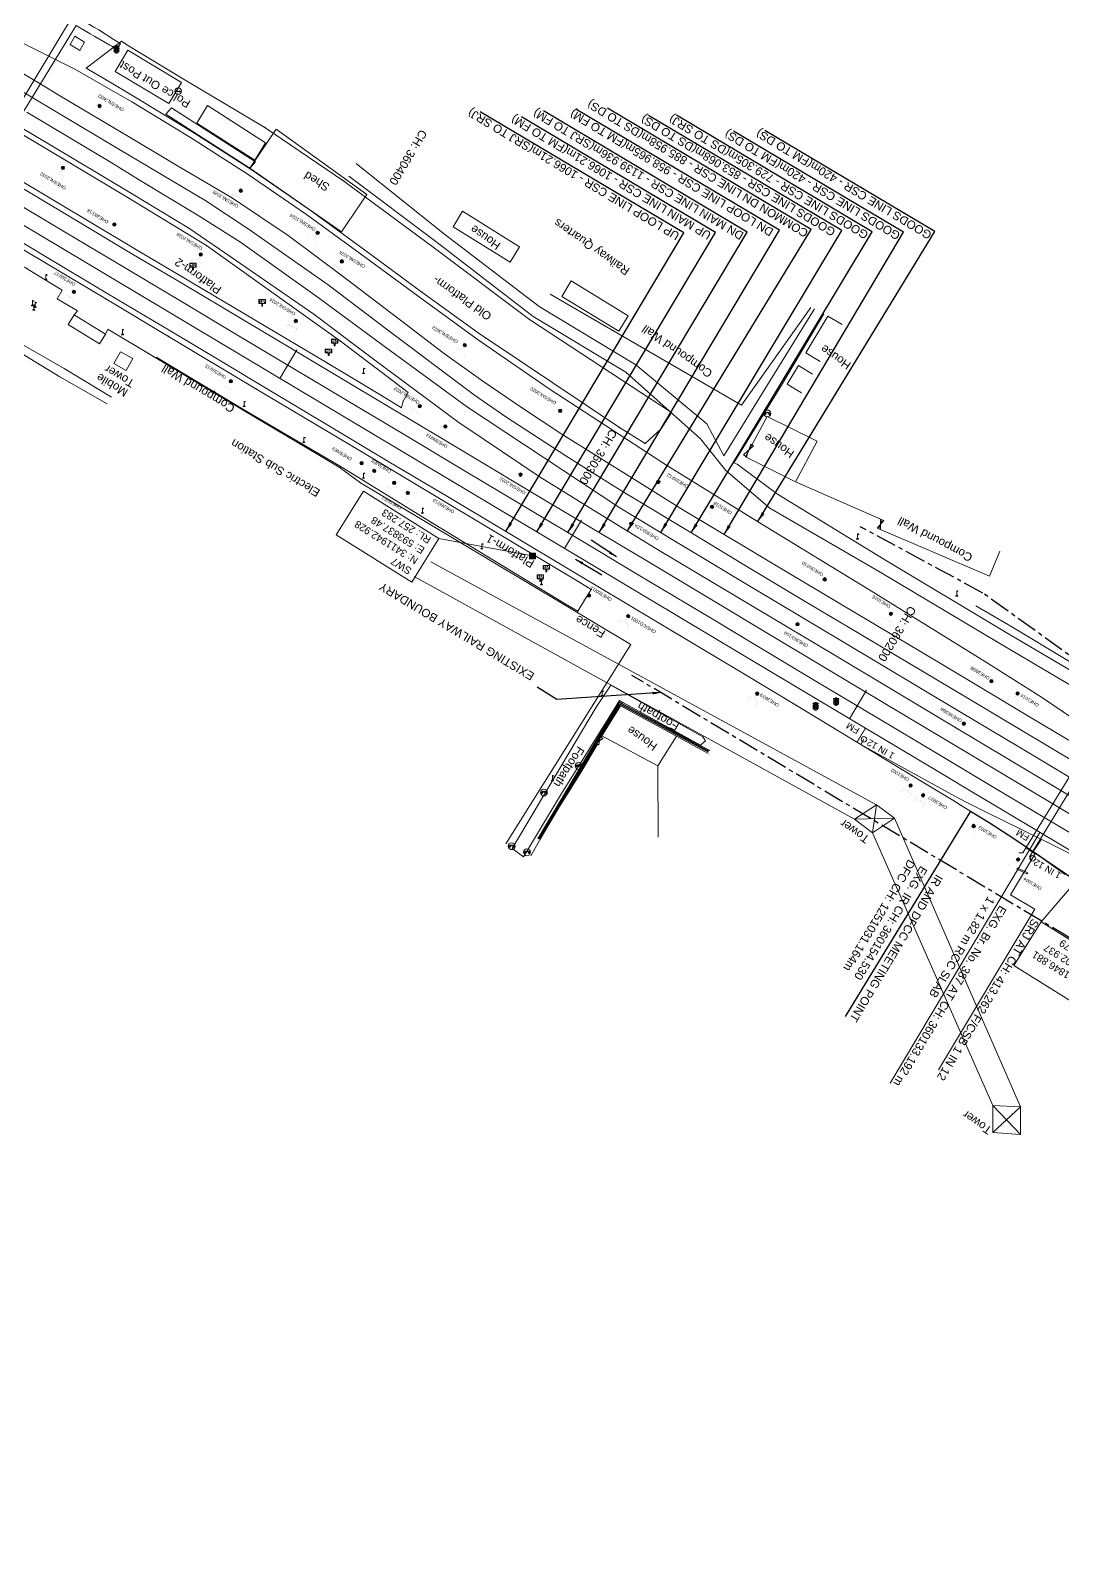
# Model space of a CAD drawing. Header units: metres. Extents: x 593168 to 611286, y 3401475 to 3412398.
# Drawn here: x 593686.2 to 593997.1, y 3411640 to 3412101.2 of the extents above; entities that cross this region are included whole.
import ezdxf
from ezdxf.enums import TextEntityAlignment as Align

# ---------------------------------------------------------------- set-up
doc = ezdxf.new("R2010")
doc.units = ezdxf.units.M
doc.header["$MEASUREMENT"] = 0
doc.linetypes.add('CENTER', pattern=[2, 1.25, -0.25, 0.25, -0.25])
for name, color, linetype, lineweight in [('Bench_Mark', 7, 'Continuous', 0), ('BRIDGE DETAILS PLAN', 7, 'Continuous', 0), ('Compound Wall', 251, 'Continuous', 0), ('Culvert Parapet', 7, 'Continuous', 0), ('Drain Bottom', 5, 'Continuous', 0), ('Drain Top', 5, 'Continuous', 0), ('Electric Pole', 251, 'Continuous', 0), ('Exg track', 7, 'Continuous', 0), ('Existing IR Chainage', 7, 'Continuous', 0), ('Existing IR Track', 7, 'Continuous', 0), ('Fence', 251, 'F-LINE', 0), ('Footpath', 251, 'Continuous', 0), ('Gate', 251, 'Continuous', 0), ('Govt buliding', 251, 'Continuous', 0), ('Lamp_Post', 251, 'Continuous', 0), ('Name Board', 251, 'Continuous', 0), ('OHE MAST', 8, 'Continuous', 0), ('OHE MAST TEXT', 8, 'Continuous', 0), ('Platform', 7, 'Continuous', 0), ('PROPOSED DFCC TRACK', 1, 'Continuous', 0), ('PWR_LINE', 134, 'POWER', 0), ('Residential Building Pucca', 251, 'Continuous', 0), ('Shed', 251, 'Continuous', 0), ('Sign Board', 251, 'Continuous', 0), ('SRJ CH. in Station', 7, 'Continuous', 0), ('Step', 7, 'Continuous', 0), ('Subroad Edge', 34, 'Continuous', 0), ('Telephone_Pole', 251, 'Continuous', 0), ('Text1', 251, 'Continuous', 0), ('TOPOSTYLEREMARK', 251, 'Continuous', 0), ('Tower', 7, 'Continuous', 0), ('Track', 7, 'Continuous', 30)]:
    doc.layers.add(name, color=color, linetype=linetype, lineweight=lineweight)
doc.layers.add('Existing Railway Boundary', color=7, linetype='CENTER')
doc.styles.add('NB', font='swissbo.ttf', dxfattribs={"height": 1.5})
doc.styles.get("Standard").update_dxf_attribs({"font": 'arial.ttf'})
doc.styles.add('Style-Arial', font='arial.ttf')
doc.linetypes.add('F-LINE', pattern='A,0.6,["X",Standard,S=0.3,R=0,X=0,Y=-0.15],0.1', length=0.7)
doc.linetypes.add('POWER', pattern='A,10,-0.2,[131,ltypeshp.shx,S=0.4,R=0,X=-0.2,Y=0],-0.2,[131,ltypeshp.shx,S=0.4,R=180,X=1.2,Y=0],-1.2,-0.2,[131,ltypeshp.shx,S=0.4,R=0,X=-0.2,Y=0],-0.2,[131,ltypeshp.shx,S=0.4,R=180,X=1.2,Y=0],-1.2,-0.2,[131,ltypeshp.shx,S=0.4,R=0,X=-0.2,Y=0],-0.2,[131,ltypeshp.shx,S=0.4,R=180,X=1.2,Y=0],-1.2', length=14.8)
doc.dimstyles.new('ISO-25', dxfattribs={"dimtxt": 2.5, "dimasz": 2.5, "dimexe": 1.25, "dimexo": 0.625, "dimtad": 1, "dimtxsty": 'Standard', "dimcen": 2.5, "dimadec": 0, "dimazin": 0, "dimtfac": 1, "dimtmove": 0, "dimatfit": 3, "dimfxl": 1, "dimarcsym": 0})
doc.dimstyles.get("Standard").update_dxf_attribs({"dimtxt": 2.5, "dimasz": 0.18, "dimexe": 0.18, "dimexo": 0.0625, "dimgap": 0.09, "dimtad": 0, "dimtih": 1, "dimtoh": 1, "dimdec": 3, "dimzin": 0, "dimdsep": 46, "dimtxsty": 'Standard', "dimcen": 0.09, "dimaunit": 1, "dimadec": 4, "dimazin": 0, "dimtfac": 1, "dimtdec": 3, "dimtofl": 0, "dimtmove": 0, "dimatfit": 3, "dimfxl": 1, "dimtolj": 1, "dimtzin": 0, "dimarcsym": 0})

# ---------------------------------------------------------------- blocks, each defined once
blk = doc.blocks.new('GT')
at = {"layer": 'Gate'}
for p, q in [((-0.5, -0.5), (-0.5, 0.5)), ((-0.5, 0.5), (0.5, -0.5)), ((0.5, 0.5), (0.5, -0.5))]:
    blk.add_line(p, q, dxfattribs=at)
blk.add_lwpolyline([(0.5, 0.5), (-0.5, -0.5)], dxfattribs=at)
blk = doc.blocks.new('EP')
blk.add_hatch(color=8).paths.add_polyline_path([(-0.21, -0.05), (-0.21, 0.16), (-0.93, -0.01), (-0.31, 0.07), (-0.31, -0.19), (0.31, 0), (0.31, -0.24), (0.94, -0.01), (0.41, -0.1), (0.43, 0.15)])
at = {"color": 8}
for p, q in [((-0.93, -0.01), (-0.21, 0.16)), ((-0.31, 0.07), (-0.93, -0.01)), ((-0.31, -0.19), (-0.31, 0.07)), ((0.31, 0), (-0.31, -0.19)), ((-0.21, 0.16), (-0.21, -0.05)), ((-0.21, -0.05), (0.43, 0.15)), ((0.31, -0.24), (0.31, 0)), ((0.43, 0.15), (0.41, -0.1)), ((0.94, -0.01), (0.31, -0.24)), ((0.41, -0.1), (0.94, -0.01))]:
    blk.add_line(p, q, dxfattribs=at)
blk.add_circle((0, 0), 1, dxfattribs=at)
blk = doc.blocks.new('LP')
for points in [[(0, 0), (0, 1.5)], [(0.25, 1.35), (0.44, 1.35)]]:
    blk.add_lwpolyline(points)
for centre, radius, start, end in [((0.07, 0.99), 0.519, 57.6425, 97.3165), ((0.34, 1.33), 0.094, 11.7012, 168.0476)]:
    blk.add_arc(centre, radius, start, end)
at = {"extrusion": (0, 0, -1)}
blk.add_ellipse((0, 0.01), major_axis=(0.308, 0), ratio=0.400495, dxfattribs=at)
blk.add_ellipse((0.35, 1.36), major_axis=(0.0017, 0.0438), ratio=0.461056, start_param=1.74022, end_param=4.575836)
blk = doc.blocks.new('NB')
for p, q in [((-0.98, 0.82), (-0.98, 1.98)), ((-0.98, 1.98), (0.98, 1.98)), ((-0.98, 0.82), (0.98, 0.82)), ((-0.13, 0.82), (-0.13, 0)), ((-0.13, 0), (0.13, 0)), ((0.13, 0.82), (0.13, 0)), ((0.98, 1.98), (0.98, 0.82))]:
    blk.add_line(p, q)
at = {"style": 'NB', "width": 1.025371}
blk.add_text('NB', height=0.988, rotation=180, dxfattribs=at).set_placement((0, 1.39), align=Align.MIDDLE)
blk = doc.blocks.new('TP')
at = {"layer": 'Telephone_Pole'}
blk.add_hatch(color=8, dxfattribs=at).paths.add_polyline_path([(0.49, 0.08, -0.516403), (0.5, 0.04, 0.157799), (0.42, -0.19, 0.257253), (0.43, -0.21), (0.7, -0.4, 0.297943), (0.73, -0.4, 0.213635), (0.94, -0.09, 0.292624), (0.86, 0.1, 0.314672), (-0.86, 0.1, 0.297888), (-0.94, -0.1, 0.205841), (-0.73, -0.4, 0.297943), (-0.7, -0.4), (-0.43, -0.21, 0.257253), (-0.42, -0.19, 0.155164), (-0.5, 0.04, -0.510878), (-0.49, 0.08, -0.167449)])
at = {"layer": 'Telephone_Pole', "color": 8}
for p, q in [((-0.7, -0.4), (-0.43, -0.21)), ((-0.44, -0.22), (-0.44, -0.22)), ((0.7, -0.4), (0.43, -0.21)), ((0.44, -0.22), (0.44, -0.22))]:
    blk.add_line(p, q, dxfattribs=at)
blk.add_circle((0, 0), 1.03, dxfattribs=at)
for centre, radius, start, end in [((0.01, -1.13), 1.5, 55.3659, 125.2353), ((-0.48, 0.05), 0.0243, 109.2181, 217.464), ((-0.82, -0.21), 0.402, 2.1844, 37.464), ((0.01, -1.34), 1.5, 71.1943, 109.2181), ((0.82, -0.21), 0.402, 141.9464, 177.8156), ((0.48, 0.06), 0.0243, 321.9464, 71.1943), ((0.75, -0.06), 0.194, 350.1231, 55.3659), ((-0.44, -0.19), 0.0258, 304.4776, 2.1844), ((0.44, -0.19), 0.0258, 177.8156, 235.5224), ((0.72, -0.38), 0.0258, 235.5224, 301.8866), ((0.49, -0.01), 0.462, 301.8866, 350.1231)]:
    blk.add_arc(centre, radius, start, end, dxfattribs=at)
blk = doc.blocks.new('SIG')
for color, points in [(1, [(-0.22, 0.42, 0.180295), (-0.01, 0.33, -0.00255), (0.01, 0.33, -0.00255), (0.02, 0.33, 0.180295), (0.23, 0.42, -0.002654), (0.25, 0.44, 0.184495), (0.33, 0.65, 1.000001), (-0.32, 0.65, 0.184495), (-0.24, 0.44, -0.002654)]), (2, [(0.23, -0.23, -0.002654), (0.25, -0.21, 0.184495), (0.33, 0.01, 1.000001), (-0.32, 0.01, 0.184495), (-0.24, -0.21, -0.002654), (-0.22, -0.23, 0.180295), (-0.01, -0.32, -0.00255), (0.01, -0.32, -0.00255), (0.02, -0.32, 0.180295)]), (3, [(0.23, -0.88, -0.002654), (0.25, -0.86, 0.184495), (0.33, -0.64, 1.000001), (-0.32, -0.64, 0.184495), (-0.24, -0.86, -0.002654), (-0.22, -0.88, 0.395599)])]:
    blk.add_hatch(color=color).paths.add_polyline_path(points)
for p, q in [((-0.31, 0.98), (-0.32, -0.9)), ((0.33, -0.9), (0.32, 0.98))]:
    blk.add_line(p, q)
for points in [[(-0.31, 0.98), (-0.81, 0.98, 0.198758), (-0.42, 0.41, 0.003814), (-0.31, 0.39, 0.003814)], [(-0.31, 0.33), (-0.81, 0.33, 0.198758), (-0.42, -0.23, 0.003727), (-0.32, -0.26, 0.003727)], [(0.32, 0.98), (0.82, 0.98, -0.198758), (0.44, 0.41, -0.003814), (0.32, 0.39, -0.003814)], [(0.32, 0.33), (0.82, 0.33, -0.198758), (0.44, -0.23, -0.003727), (0.33, -0.26, -0.003727)], [(-0.32, -0.32), (-0.81, -0.32, 0.198758), (-0.42, -0.88, 0.003639), (-0.32, -0.9)], [(0.33, -0.32), (0.82, -0.32, -0.198758), (0.44, -0.88, -0.003639), (0.33, -0.9)]]:
    blk.add_lwpolyline(points, format="xyb")
for centre, radius, start, end in [((0.01, 0.91), 0.324, 12.4049, 167.5951), ((0.01, 0.81), 0.357, 27.7578, 152.2422), ((0.01, -0.9), 0.324, 181.4572, 358.5428)]:
    blk.add_arc(centre, radius, start, end)
blk = doc.blocks.new('OHE MAST')
h = blk.add_hatch(color=256)
h.dxf.hatch_style = 1
edge = h.paths.add_edge_path()
edge.add_arc((0, 0), 0.514, 0, 360)
at = {"const_width": 0.01}
for points in [[(1.5, 3.5), (1.5, 2), (-1.5, 2), (-1.5, 3.5)], [(0, 2), (0, 0)]]:
    blk.add_lwpolyline(points, dxfattribs=at)
blk.add_circle((0, 0), 0.514)
blk = doc.blocks.new('BM')
blk.add_hatch(color=256).paths.add_polyline_path([(-0.88, 0.88), (-0.88, -0.88), (0.88, -0.88), (0.88, 0.88)])
for p, q in [((0.88, 0.88), (-0.88, 0.88)), ((-0.88, 0.88), (-0.88, -0.88)), ((0.88, -0.88), (0.88, 0.88)), ((-0.88, -0.88), (0.88, -0.88))]:
    blk.add_line(p, q)

msp = doc.modelspace()

# ---------------------------------------------------------------- linework, layer by layer
at = {"color": 1}
msp.add_lwpolyline([(593969.413, 3411866.0262), (593931.6655, 3411804.1321)], dxfattribs=at)
at = {"layer": 'BRIDGE DETAILS PLAN', "lineweight": 13}
msp.add_line((593989.0746, 3411853.3698, 256.5152), (593988.1677, 3411851.805, 256.5152), dxfattribs=at)
at = {"layer": 'BRIDGE DETAILS PLAN', "lineweight": 13, "flags": 128}
for points in [[(593990.3363, 3411859.609), (593945.2701, 3411784.0394)], [(593989.0183, 3411853.408), (593981.5224, 3411840.7648), (593988.8329, 3411836.4545), (593959.849, 3411788.1077)]]:
    msp.add_lwpolyline(points, dxfattribs=at)
at = {"layer": 'BRIDGE DETAILS PLAN', "lineweight": 13}
msp.add_circle((593988.1677, 3411851.805, 256.5152), 0.8325, dxfattribs=at)
at = {"layer": 'Compound Wall'}
for points in [[(593699.3314, 3412015.6146, 259.1961), (593700.2995, 3412016.7942, 258.2574), (593694.1946, 3412020.4102, 258.2764), (593695.7266, 3412022.9995, 258.7243), (593686.0217, 3412028.9832, 258.4654), (593684.5464, 3412029.8405, 258.5153), (593680.6266, 3412032.0136, 258.1345), (593679.5857, 3412030.8654, 258.1295)], [(593921.3254, 3412017.8155, 257.1707), (593900.397, 3411988.3551, 256.5109), (593842.7562, 3412021.833, 256.8418)], [(593785.6757, 3411964.9283, 257.9185), (593779.1941, 3411969.7214, 257.3737), (593750.7932, 3411986.5759, 257.2467), (593709.5276, 3412011.2964, 258.0635), (593708.8059, 3412009.7823, 258.6233)], [(593941.8186, 3411951.1131, 256.5739), (593942.8139, 3411953.7975, 256.6409), (593916.7161, 3411965.2894, 256.209)], [(593978.3207, 3411944.3984, 256.4899), (593975.2133, 3411936.8608, 255.8621), (593941.8186, 3411951.1131, 256.5739)], [(593843.1226, 3411863.4319, 255.9981), (593852.0087, 3411877.6433, 257.1567), (593857.0539, 3411886.2526, 255.6622)], [(593858.1864, 3411888.1399, 255.6556), (593858.4, 3411888.7078, 255.6562)], [(593890.4392, 3411883.4094, 255.5092), (593880.823, 3411888.6625, 255.6092)], [(593875.2759, 3411858.2323, 254.9894), (593875.2471, 3411879.6413, 255.6092)], [(593836.9797, 3411852.5785, 254.7375), (593843.1226, 3411863.4319, 255.9981)]]:
    msp.add_polyline3d(points, dxfattribs=at)
at = {"layer": 'Culvert Parapet'}
msp.add_polyline3d([(593986.714, 3411847.4868, 256.437), (593983.7154, 3411848.8634, 256.294), (593983.4388, 3411848.5556, 256.1031), (593986.4403, 3411847.1777, 256.1031)], close=True, dxfattribs=at)
at = {"layer": 'Drain Bottom'}
for points in [[(593839.2904, 3411857.725, 255.3043), (593856.1145, 3411886.0722, 255.2863), (593863.4234, 3411898.2899, 255.3003), (593863.6845, 3411898.8585, 255.3193), (593864.517, 3411898.3981, 255.3323), (593890.5128, 3411884.1938, 255.2903)], [(593864.3381, 3411898.0528, 255.3303), (593890.4126, 3411883.986, 255.2963), (593863.9244, 3411898.275, 255.3363), (593863.7326, 3411898.0437, 255.3203), (593856.3648, 3411885.8848, 255.3003), (593839.5563, 3411857.5799, 255.3093)]]:
    msp.add_polyline3d(points, dxfattribs=at)
msp.add_point((593839.29, 3411857.725, 255.304), dxfattribs=at)
at = {"layer": 'Drain Top'}
for points in [[(593890.7109, 3411884.3565, 255.5432), (593864.4857, 3411898.4805, 255.6722), (593863.6554, 3411898.9359, 255.6572), (593863.2741, 3411898.2365, 255.6802), (593855.9477, 3411886.0736, 255.7332), (593839.1567, 3411857.9341, 255.7082)], [(593839.7871, 3411857.6059, 255.6562), (593856.4645, 3411885.8427, 255.7082), (593863.7644, 3411897.9483, 255.6742), (593863.8811, 3411898.2089, 255.6632), (593864.3038, 3411898.0029, 255.6882), (593890.4774, 3411883.8452, 255.5862)]]:
    msp.add_polyline3d(points, dxfattribs=at)
for p in [(593863.274, 3411898.237, 255.68), (593863.655, 3411898.936, 255.657), (593863.764, 3411897.948, 255.674), (593863.881, 3411898.209, 255.663), (593864.304, 3411898.003, 255.688), (593864.486, 3411898.481, 255.672), (593855.948, 3411886.074, 255.733), (593856.465, 3411885.843, 255.708), (593890.711, 3411884.357, 255.543), (593839.157, 3411857.934, 255.708), (593839.787, 3411857.606, 255.656)]:
    msp.add_point(p, dxfattribs=at)
at = {"layer": 'Exg track'}
msp.add_line((593936.3994, 3411886.1137), (593937.3241, 3411887.6681), dxfattribs=at)
at = {"layer": 'Exg track', "const_width": 0.3}
for points, elevation in [([(593937.7844, 3411891.019), (593935.2401, 3411886.8153)], 256.5669), ([(593990.8609, 3411857.5456), (593988.2435, 3411853.6244)], 256.442)]:
    msp.add_lwpolyline(points, dxfattribs=dict(at, elevation=elevation))
at = {"layer": 'Exg track'}
msp.add_circle((593937.3241, 3411887.6681), 0.8325, dxfattribs=at)
at = {"layer": 'Existing IR Chainage', "color": 7, "linetype": 'Continuous', "lineweight": 13, "flags": 128}
for points in [[(593766.3992, 3412005.0079), (593761.2746, 3411996.4208)], [(593852.2566, 3411953.7511), (593847.1374, 3411945.1608)], [(593938.1239, 3411902.468), (593932.9911, 3411893.8858)]]:
    msp.add_lwpolyline(points, dxfattribs=at)
at = {"layer": 'Existing IR Track', "color": 0, "lineweight": 15, "elevation": 257.2056, "flags": 128}
msp.add_lwpolyline([(593177.5244, 3412345.2288), (593804.6242, 3411970.5674), (593854.2452, 3411940.9361), (593909.6819, 3411907.8322), (593938.8041, 3411890.4608), (593952.456, 3411882.3048), (593961.7236, 3411876.795), (593969.5117, 3411872.0977), (593979.733, 3411866.013), (593990.9284, 3411859.3404), (594000.8926, 3411853.3683), (594011.3159, 3411847.1318), (594021.9442, 3411840.7565), (594062.3062, 3411816.4679), (594083.8593, 3411803.1316), (594098.7951, 3411793.6572), (594104.9248, 3411789.783), (594123.5786, 3411777.8016), (594132.3571, 3411772.1578), (594146.1984, 3411763.2225), (594161.3527, 3411753.4546), (594169.4891, 3411748.2714)], dxfattribs=at)
at = {"layer": 'Existing IR Track', "color": 0, "flags": 128}
for points in [[(594001.4241, 3411880.5073), (593968.9637, 3411899.8696), (593951.0563, 3411910.5444), (593932.7211, 3411921.4455), (593919.0986, 3411929.5441), (593901.0722, 3411940.3471), (593885.6262, 3411949.6559), (593865.763, 3411961.6862), (593861.898, 3411964.0657), (593850.2059, 3411971.3833), (593847.5479, 3411973.0412), (593829.4576, 3411984.8809), (593820.0107, 3411991.3451), (593793.7546, 3412011.0936), (593775.9279, 3412024.5663), (593751.7497, 3412041.5272), (593739.0126, 3412049.8838), (593721.958, 3412060.051), (593712.8165, 3412065.5069), (593687.4229, 3412080.6763), (593653.6442, 3412100.8677)], [(594021.4134, 3411879.7108), (593991.098, 3411900.1703), (593974.0041, 3411911.0648), (593938.7628, 3411932.8294), (593906.6137, 3411952.5399), (593878.453, 3411969.8488), (593842.4695, 3411993.2301), (593820.7801, 3412008.2128), (593802.9684, 3412021.1918), (593785.6592, 3412033.9882), (593769.3206, 3412045.8349), (593751.4781, 3412058.111), (593734.4068, 3412068.9968), (593716.6974, 3412079.7385), (593699.5338, 3412089.5597), (593681.8399, 3412098.3985)], [(594003.7823, 3411884.5629), (593988.2704, 3411893.8842), (593971.3555, 3411903.9863), (593953.8324, 3411914.4499), (593935.1357, 3411925.6017), (593909.0066, 3411941.1871), (593903.4805, 3411944.4957), (593882.9854, 3411956.7051), (593868.2301, 3411965.9219), (593846.2466, 3411979.6321), (593834.4511, 3411987.4148), (593822.4637, 3411995.5912), (593810.587, 3412004.1314), (593797.65, 3412013.9392), (593780.5273, 3412026.9837), (593763.8093, 3412039.5063), (593747.0196, 3412050.7472), (593729.4314, 3412061.0513), (593715.2094, 3412069.6341), (593711.8108, 3412071.6024), (593694.699, 3412081.7447), (593689.8247, 3412084.7942), (593678.1987, 3412091.7511)], [(593999.0394, 3411876.4009), (593983.9994, 3411885.3828), (593966.5925, 3411895.7841), (593930.3859, 3411917.4207), (593898.7529, 3411936.3556), (593893.0951, 3411939.7435), (593880.0784, 3411947.623), (593863.7636, 3411957.4619), (593817.8838, 3411987.7236), (593792.0917, 3412006.5968), (593773.2222, 3412020.5393), (593749.4983, 3412037.5201), (593736.4243, 3412045.6591), (593719.2776, 3412056.0768), (593710.4775, 3412061.4696), (593685.0948, 3412076.667)], [(594011.5573, 3411863.3735), (593996.67, 3411872.2691), (593981.7059, 3411881.2101), (593963.6962, 3411891.9742), (593945.6023, 3411902.7773), (593927.8409, 3411913.4161), (593909.9633, 3411924.1186), (593892.3343, 3411934.6465), (593874.6699, 3411945.1941), (593857.1688, 3411955.9518), (593839.7675, 3411966.6322), (593822.9302, 3411977.993), (593815.2444, 3411983.1618), (593789.554, 3412002.2253), (593771.5628, 3412015.7553), (593746.6546, 3412032.9424), (593733.8835, 3412041.7404), (593716.6652, 3412052.1583), (593708.0499, 3412057.2998), (593699.3202, 3412062.5152), (593682.6568, 3412072.4695)], [(594009.0151, 3411859.4075), (593994.2809, 3411868.2057), (593979.2636, 3411877.1779), (593961.8379, 3411887.5966), (593943.1503, 3411898.7601), (593925.6472, 3411909.2595), (593907.3901, 3411920.1929), (593894.0135, 3411928.1947), (593871.3937, 3411941.7217), (593858.5976, 3411949.3638), (593836.9709, 3411962.2903), (593819.0579, 3411972.983), (593801.5798, 3411983.4093), (593783.3773, 3411994.3044), (593765.1569, 3412005.1812), (593750.5145, 3412013.9344), (593731.2799, 3412025.4268), (593716.7562, 3412033.9927), (593698.2904, 3412045.0385), (593679.8408, 3412056.0567)], [(593969.4098, 3411866.021), (593967.4803, 3411867.2093), (593964.0892, 3411869.2946), (593954.5897, 3411875.1037), (593918.5002, 3411896.9474), (593900.3186, 3411907.8764), (593886.8846, 3411915.9188), (593864.8936, 3411929.0745), (593851.4097, 3411937.1348), (593829.5792, 3411950.1845), (593811.82, 3411960.7991), (593794.2, 3411971.3248), (593776.2571, 3411982.0435), (593757.7891, 3411993.0836), (593743.4007, 3412001.685), (593728.4405, 3412010.6161), (593709.4911, 3412021.9259), (593691.2056, 3412032.8391), (593672.0829, 3412044.2897)], [(594020.6806, 3411841.5072), (594003.8477, 3411850.9629), (593992.9313, 3411856.527), (593988.8547, 3411858.5325), (593984.7763, 3411860.5357), (593973.7458, 3411865.9684), (593968.1826, 3411868.7655), (593964.6886, 3411870.531), (593936.3994, 3411886.1137)], [(593988.7715, 3411853.2719), (593986.5281, 3411854.7694), (593986.1699, 3411855.0049)]]:
    msp.add_lwpolyline(points, dxfattribs=at)
at = {"layer": 'Existing IR Track', "color": 0, "lineweight": 15, "flags": 128}
msp.add_lwpolyline([(594006.4128, 3411855.3301), (593991.8481, 3411864.0183), (593977.0078, 3411872.8764), (593959.3879, 3411883.3806), (593941.1837, 3411894.2401), (593923.1858, 3411905.0199), (593904.7945, 3411916.0361), (593891.5549, 3411923.9602), (593869.3489, 3411937.24), (593856.1437, 3411945.1381), (593834.3411, 3411958.1933), (593816.6216, 3411968.7849), (593798.7398, 3411979.4887), (593780.9484, 3411990.1222), (593748.0995, 3412009.7757), (593732.6808, 3412018.9917), (593714.5015, 3412029.8099), (593695.8806, 3412040.8907), (593677.6334, 3412051.7972)], dxfattribs=at)
at = {"layer": 'Existing Railway Boundary', "ltscale": 5}
for points in [[(595219.3757, 3411224.4926), (595139.956, 3411236.51), (595055.2514, 3411260.2607), (595055.2471, 3411260.3203), (595019.6301, 3411275.5296), (595019.8343, 3411275.5642), (594996.1386, 3411287.071), (594964.5551, 3411304.37), (594878.4143, 3411354.1285), (594195.4154, 3411765.8048), (594139.4384, 3411820.4266), (594013.2418, 3411902.9335), (593973.1737, 3411931.7423), (593936.2204, 3411951.7466)], [(594085.2517, 3411776.2884), (593867.4315, 3411906.9358)]]:
    msp.add_lwpolyline(points, dxfattribs=at)
at = {"layer": 'Fence'}
for points in [[(593829.4096, 3411856.2146), (593867.0694, 3411916.2182), (593785.6757, 3411964.9283)], [(594003.0767, 3411916.8392), (593999.2943, 3411911.1651), (593980.9435, 3411922.1849), (593971.0432, 3411927.8926)]]:
    msp.add_lwpolyline(points, dxfattribs=at)
at = {"layer": 'Footpath'}
msp.add_polyline3d([(593831.3712, 3411854.7789, 255.7592), (593834.7933, 3411852.2909, 255.7002), (593846.159, 3411871.339, 255.7612), (593861.2701, 3411895.4675, 255.7961), (593863.6485, 3411899.3884, 255.7722), (593888.0574, 3411885.9493, 255.5932), (593889.5483, 3411887.1956, 255.7192), (593888.7565, 3411888.3972, 255.7112), (593864.9709, 3411901.8139, 255.8281), (593861.018, 3411903.9487, 255.9171), (593856.5953, 3411897.3394, 255.8381), (593842.375, 3411873.3127, 255.8171), (593831.3712, 3411854.7789, 255.7592)], dxfattribs=at)
at = {"layer": 'Govt buliding'}
for points in [[(593701.0285, 3412095.2178, 259.1642), (593698.1135, 3412096.9961, 259.0832), (593699.5336, 3412099.4964, 258.9362), (593702.4494, 3412097.7175, 258.9362)], [(593727.9099, 3412079.2091, 259.4421), (593711.6982, 3412088.9122, 258.9582), (593715.5016, 3412095.2915, 258.8902), (593731.7186, 3412085.5852, 258.8902)], [(593697.5025, 3412012.6422, 259.3921), (593699.3314, 3412015.6146, 259.1961), (593708.8059, 3412009.7823, 258.6233), (593706.9741, 3412006.8053, 258.6233)]]:
    msp.add_polyline3d(points, close=True, dxfattribs=at)
at = {"layer": 'Platform'}
for points in [[(593715.2061, 3412096.9736, 257.3607), (593713.5624, 3412097.9888, 257.0198), (593702.9653, 3412089.9265, 256.6339), (593708.9675, 3412086.3711, 257.3217), (593717.71, 3412081.1561, 257.3567), (593735.415, 3412070.43, 257.3627), (593752.6349, 3412059.3971, 257.3687), (593770.4153, 3412047.1277, 257.3857), (593786.7982, 3412035.1923, 257.3647), (593804.1478, 3412022.4384, 257.3867), (593821.8017, 3412009.6353, 257.3867), (593823.4668, 3412008.5044, 257.4267), (593863.6682, 3411981.5794, 257.4507), (593871.3946, 3411976.7595, 256.6519), (593876.23, 3411981.2577, 256.5639), (593879.329, 3411986.1429, 256.406), (593870.4187, 3411991.9256, 257.4417), (593836.5456, 3412014.173, 257.4347), (593807.5264, 3412035.9263, 257.3487), (593780.6364, 3412055.8632, 257.3537), (593756.8488, 3412072.0292, 257.3917), (593733.4522, 3412085.9133, 257.3817), (593715.2061, 3412096.9736, 257.3607)], [(593680.9014, 3412057.4266, 257.2747), (593717.6486, 3412035.4432, 257.2987), (593731.9268, 3412027.0215, 257.3577), (593775.8462, 3412000.8845, 257.3627), (593791.9126, 3411991.2509, 257.3427), (593797.9784, 3411987.6003, 256.7019), (593798.4434, 3411989.562, 256.8778), (593799.9496, 3411992.2075, 256.6349), (593794.8474, 3411996.0672, 257.1797), (593779.5727, 3412007.6366, 257.1957), (593739.2075, 3412036.443, 257.1947), (593715.8166, 3412050.7237, 257.2397), (593698.5223, 3412061.0907, 257.2397), (593665.0084, 3412081.0944, 257.2287)], [(593851.086, 3411926.274, 256.7439), (593853.0994, 3411929.613, 256.6429), (593855.159, 3411932.8566, 256.6359), (593851.3752, 3411935.1573, 257.3637), (593810.9554, 3411959.2954, 257.4167), (593783.3181, 3411975.9016, 257.4247), (593754.12, 3411993.2806, 257.3497), (593727.7946, 3412009.0665, 257.3097), (593708.8607, 3412020.3538, 257.2557), (593671.523, 3412042.6255, 257.2107)], [(593724.2918, 3412002.7275, 257.2097), (593750.8604, 3411986.7025, 257.2477), (593779.7628, 3411969.7531, 257.3407), (593807.0085, 3411952.9887, 257.2867), (593847.3425, 3411928.4919, 257.2917), (593851.086, 3411926.274, 256.7439)]]:
    msp.add_polyline3d(points, dxfattribs=at)
for p in [(593713.562, 3412097.989, 257.02), (593715.206, 3412096.974, 257.361), (593702.965, 3412089.927, 256.634), (593708.968, 3412086.371, 257.322), (593735.415, 3412070.43, 257.363), (593756.849, 3412072.029, 257.392), (593698.522, 3412061.091, 257.24), (593780.636, 3412055.863, 257.354), (593715.817, 3412050.724, 257.24), (593770.415, 3412047.128, 257.386), (593717.649, 3412035.443, 257.299), (593739.208, 3412036.443, 257.195), (593807.526, 3412035.926, 257.349), (593731.927, 3412027.022, 257.358), (593708.861, 3412020.354, 257.256), (593804.148, 3412022.438, 257.387), (593836.546, 3412014.173, 257.435), (593727.795, 3412009.066, 257.31), (593779.573, 3412007.637, 257.196), (593823.467, 3412008.504, 257.427), (593724.292, 3412002.728, 257.21), (593775.846, 3412000.884, 257.363), (593754.12, 3411993.281, 257.35), (593794.847, 3411996.067, 257.18), (593799.95, 3411992.208, 256.635), (593791.913, 3411991.251, 257.343), (593797.978, 3411987.6, 256.702), (593798.443, 3411989.562, 256.878), (593870.419, 3411991.926, 257.442), (593750.86, 3411986.703, 257.248), (593879.329, 3411986.143, 256.406), (593863.668, 3411981.579, 257.451), (593876.23, 3411981.258, 256.564), (593783.318, 3411975.902, 257.425), (593871.395, 3411976.76, 256.652), (593779.763, 3411969.753, 257.341), (593810.955, 3411959.295, 257.417), (593807.008, 3411952.989, 257.287), (593851.375, 3411935.157, 257.364), (593855.159, 3411932.857, 256.636), (593847.342, 3411928.492, 257.292), (593853.099, 3411929.613, 256.643), (593851.086, 3411926.274, 256.744)]:
    msp.add_point(p, dxfattribs=at)
at = {"layer": 'PROPOSED DFCC TRACK', "color": 7, "linetype": 'Continuous', "flags": 128}
for points, elevation in [([(593983.9677, 3411853.4407), (593985.2038, 3411853.4244), (594008.0934, 3411890.8697), (594007.5146, 3411891.7487)], -0.0005), ([(593987.8247, 3411851.1713), (593987.2491, 3411852.2653), (594010.1387, 3411889.7105), (594011.1847, 3411889.5938)], 0.0005)]:
    msp.add_lwpolyline(points, dxfattribs=dict(at, elevation=elevation))
at = {"layer": 'PWR_LINE', "flags": 128}
for points, elevation in [([(593801.8089, 3411936.6872), (593934.4676, 3411863.5679), (593939.9068, 3411859.4902), (593976.1297, 3411777.3173)], 254.7445), ([(593801.8089, 3411936.6872), (593934.4676, 3411863.5679), (593939.9068, 3411859.4902), (593976.1297, 3411777.3173)], 254.7445), ([(593984.4846, 3411776.8851), (593946.5416, 3411863.8677), (593941.0695, 3411867.9777), (593806.7917, 3411941.1316)], 254.8504), ([(593984.4846, 3411776.8851), (593946.5416, 3411863.8677), (593941.0695, 3411867.9777), (593806.7917, 3411941.1316)], 254.8504)]:
    msp.add_lwpolyline(points, dxfattribs=dict(at, elevation=elevation))
at = {"layer": 'Residential Building Pucca'}
for points in [[(593830.7033, 3412031.4309, 258.2004), (593813.5727, 3412042.1406, 257.0628), (593816.3523, 3412046.7655, 257.4966), (593833.5101, 3412036.0388, 257.4966)], [(593863.519, 3412010.6174, 259.4498), (593846.322, 3412021.1481, 258.3121), (593849.1016, 3412025.773, 258.746), (593866.2986, 3412015.2424, 259.8836)], [(593916.7148, 3411965.2899, 256.209), (593901.6455, 3411972.8049, 255.5642), (593908.1843, 3411984.9884, 256.13), (593923.2646, 3411977.4678, 256.13)], [(593858.4, 3411888.7078, 255.6562), (593863.9737, 3411897.7255, 255.9501), (593880.823, 3411888.6625, 255.6092), (593875.2471, 3411879.6413, 255.6092)]]:
    msp.add_polyline3d(points, close=True, dxfattribs=at)
for points in [[(593924.1536, 3412001.5577, 256.225), (593919.8604, 3412004.1177, 256.225), (593926.4541, 3412015.1753, 256.0161), (593930.7473, 3412012.6153, 256.0161)], [(593918.5233, 3411992.1021, 256.261), (593914.2267, 3411994.6565, 256.261), (593917.5658, 3412000.2729, 256.197), (593921.8624, 3411997.7186, 256.197)]]:
    msp.add_polyline3d(points, dxfattribs=at)
at = {"layer": 'Shed'}
for points in [[(593752.2828, 3412059.7677, 257.3857), (593726.9283, 3412076.0863, 257.3937), (593728.6329, 3412077.9945, 257.4627), (593753.9874, 3412061.6759, 257.4627)], [(593756.9824, 3412067.4014, 258.3984), (593753.7438, 3412062.2197, 257.4517), (593736.2639, 3412073.3629, 256.9658), (593739.5412, 3412078.6065, 256.9658)], [(593787.5231, 3412051.8444, 261.5255), (593779.9434, 3412040.6169, 257.4117), (593752.2828, 3412059.7677, 257.3857), (593760.2043, 3412071.5015, 257.3857)]]:
    msp.add_polyline3d(points, close=True, dxfattribs=at)
at = {"layer": 'Step'}
msp.add_polyline3d([(593677.4439, 3412066.0337, 263.8018), (593699.9409, 3412102.7576, 263.3199), (593704.1784, 3412100.2816, 260.7567), (593705.6107, 3412099.4508, 260.7677), (593710.0805, 3412096.8408, 258.1275), (593710.5865, 3412096.5806, 258.1165), (593712.0977, 3412095.5473, 257.1607), (593713.273, 3412097.367, 257.0708), (593711.6323, 3412098.2968, 258.1075), (593711.1129, 3412098.6696, 258.1065), (593706.7912, 3412101.4193, 260.7767), (593705.275, 3412102.282, 260.7637), (593701.1024, 3412104.7316, 263.3069), (593699.0991, 3412105.9853, 263.3399), (593675.6112, 3412067.1392, 263.3449)], dxfattribs=at)
at = {"layer": 'Subroad Edge'}
for points in [[(593888.1043, 3411978.2599, 256.399), (593865.6072, 3411998.3434, 256.397), (593837.6773, 3412015.0879, 256.5599), (593808.3687, 3412037.6423, 256.197), (593782.1319, 3412057.3219, 256.156)], [(593895.1452, 3411973.129, 256.298), (593890.0319, 3411982.7084, 256.375), (593868.5503, 3412000.5234, 256.443), (593839.4533, 3412018.0843, 256.438), (593810.5865, 3412040.1356, 256.195), (593784.3521, 3412061.1776, 256.0941)], [(593710.5456, 3411990.7595, 256.375), (593696.33, 3411999.363, 256.423), (593678.6944, 3412009.5465, 256.294), (593647.5418, 3412029.1348, 256.249), (593634.3675, 3412037.0995, 256.194), (593615.6722, 3412048.227, 256.339), (593612.4846, 3412046.4253, 256.13)], [(593709.3297, 3411988.7626, 256.373), (593695.0177, 3411996.8727, 256.417), (593677.4468, 3412007.6374, 256.294), (593646.106, 3412027.1303, 256.16), (593636.275, 3412031.2335, 256.123), (593631.0575, 3412031.5085, 256.136), (593624.7334, 3412031.1774, 256.1051), (593620.4606, 3412030.3895, 256.1001), (593608.881, 3412025.2249, 256.141), (593590.2227, 3412018.0018, 256.126), (593564.3346, 3412008.7355, 256.0151)], [(593895.1452, 3411973.129, 256.298), (593909.0431, 3411995.7736, 256.393), (593922.4312, 3412017.3857, 256.408)], [(594002.1553, 3411906.8572, 256.7839), (593979.7138, 3411920.1486, 256.7589), (593943.2916, 3411941.9711, 256.7509), (593911.2969, 3411961.5813, 256.304), (593899.1513, 3411970.5796, 256.241), (593898.1139, 3411970.9781, 256.285), (593912.5299, 3411994.3476, 256.369), (593925.2209, 3412015.8986, 256.382)], [(594002.0641, 3411902.4836, 256.7179), (593977.7995, 3411916.831, 256.7879), (593941.6726, 3411938.38, 256.8308), (593908.9689, 3411957.2952, 256.355), (593895.7036, 3411968.6472, 256.32), (593888.1043, 3411978.2599, 256.399)]]:
    msp.add_polyline3d(points, dxfattribs=at)
at = {"layer": 'TOPOSTYLEREMARK'}
for p, q in [((593837.48, 3411942.928), (593809.2704, 3411948.2127)), ((594002.937, 3411846.881), (593990.7121, 3411832.6787))]:
    msp.add_line(p, q, dxfattribs=at)
at = {"layer": 'TOPOSTYLEREMARK', "linetype": 'Continuous'}
for points in [[(593809.2704, 3411948.2127), (593801.052, 3411935.0605), (593778.3364, 3411949.2548), (593786.5548, 3411962.407)], [(594013.4276, 3411818.4845), (594005.2092, 3411805.3323), (593982.4937, 3411819.5265), (593990.7121, 3411832.6787)]]:
    msp.add_lwpolyline(points, close=True, dxfattribs=at)
at = {"layer": 'Tower'}
for points in [[(593711.265, 3412000.9006, 262.982), (593713.3015, 3412004.4406, 262.4472), (593717.0217, 3412002.388, 261.9913), (593714.9679, 3411998.8178, 261.9913)], [(593711.265, 3412000.9006, 262.982), (593713.3015, 3412004.4406, 262.4472), (593717.0217, 3412002.388, 261.9913), (593714.9679, 3411998.8178, 261.9913)], [(593939.9068, 3411859.4902, 256.6179), (593934.4676, 3411863.5679, 258.2564), (593941.0944, 3411867.9639, 258.4444), (593946.5335, 3411863.8862, 256.8058)], [(593939.9068, 3411859.4902, 256.6179), (593934.4676, 3411863.5679, 258.2564), (593941.0944, 3411867.9639, 258.4444), (593946.5335, 3411863.8862, 256.8058)], [(593976.1273, 3411769.2098, 256.404), (593976.1297, 3411777.3173, 254.7445), (593984.4846, 3411776.8851, 254.8504), (593984.4821, 3411768.6094, 254.8504)], [(593976.1273, 3411769.2098, 256.404), (593976.1297, 3411777.3173, 254.7445), (593984.4846, 3411776.8851, 254.8504), (593984.4821, 3411768.6094, 254.8504)]]:
    msp.add_polyline3d(points, close=True, dxfattribs=at)
for points in [[(593941.0944, 3411867.9639, 258.4444), (593939.9068, 3411859.4902, 256.6179)], [(593941.0944, 3411867.9639, 258.4444), (593939.9068, 3411859.4902, 256.6179)], [(593934.4676, 3411863.5679, 258.2564), (593946.5335, 3411863.8862, 256.8058)], [(593934.4676, 3411863.5679, 258.2564), (593946.5335, 3411863.8862, 256.8058)], [(593976.1273, 3411769.2098, 256.404), (593984.4846, 3411776.8851, 254.8504)], [(593976.1273, 3411769.2098, 256.404), (593984.4846, 3411776.8851, 254.8504)], [(593976.1297, 3411777.3173, 254.7445), (593984.4821, 3411768.6094, 254.8504)], [(593976.1297, 3411777.3173, 254.7445), (593984.4821, 3411768.6094, 254.8504)]]:
    msp.add_polyline3d(points, dxfattribs=at)
at = {"layer": 'Track', "flags": 128}
msp.add_lwpolyline([(593969.4098, 3411866.021), (593975.0633, 3411862.6018), (593982.8397, 3411857.6101), (593990.4933, 3411852.405), (593997.9232, 3411847.0612)], dxfattribs=at)
at = {"layer": 'Track', "color": 1, "lineweight": 30, "elevation": 256.5152, "flags": 128}
msp.add_lwpolyline([(593989.0746, 3411853.3698), (594018.057, 3411833.71), (594021.9325, 3411831.1953), (594023.7333, 3411830.0303)], dxfattribs=at)

# ---------------------------------------------------------------- block references
at = {"layer": 'Bench_Mark'}
msp.add_blockref('BM', (593837.48, 3411942.928, 257.194), dxfattribs=at)
at = {"layer": 'Electric Pole', "xscale": 0.9997078269360797, "yscale": 0.9997078269360797, "zscale": 0.9997078269360797}
msp.add_blockref('EP', (593730.7117, 3412082.9418, 265.0964), dxfattribs=at)
at = {"layer": 'Gate'}
for p, xscale, yscale, zscale, rotation in [((593902.5632, 3411974.724, 156.3202), 3.925852127595873, 0.9997078268781261, 3.925852127595873, 56.71472602012089), ((593942.3156, 3411952.4555, 156.3202), 2.862946093100822, 0.9997078268781321, 2.862946093100822, 69.71472602000135), ((593857.6449, 3411887.2388, 156.3202), 2.299546406066717, 0.9997078268781262, 2.299546406066717, 58.71472601960702)]:
    msp.add_blockref('GT', p, dxfattribs=dict(at, xscale=xscale, yscale=yscale, zscale=zscale, rotation=rotation))
at = {"layer": 'Lamp_Post', "xscale": 0.9997078269360797, "yscale": 0.9997078269360797, "zscale": 0.9997078269360797}
for p in [(593690.7957, 3412026.1929, 260.9256), (593686.7544, 3412018.3626, 262.5342), (593687.219, 3412017.0709, 262.6092), (593687.6075, 3412017.8671, 262.5152), (593713.8786, 3412009.6762, 260.5707), (593786.5585, 3411997.9319, 257.4247), (593750.5351, 3411987.9856, 257.2377), (593768.5867, 3411977.1375, 257.2827), (593786.5368, 3411966.412, 257.3257), (593804.275, 3411955.8432, 257.3377), (593822.1826, 3411945.1026, 257.3367), (593935.3832, 3411948.0565, 256.7159), (593840.1743, 3411934.3226, 257.3107), (593965.3025, 3411930.9159, 256.8748), (593858.4057, 3411900.7512, 255.9001), (593843.4899, 3411875.2565, 255.8491)]:
    msp.add_blockref('LP', p, dxfattribs=at)
at = {"layer": 'Name Board', "xscale": 0.9997078269360797, "yscale": 0.9997078269360797, "zscale": 0.9997078269360797}
for p in [(593735.1418, 3412029.1297, 257.3657), (593756.0113, 3412018.1918, 257.6156), (593777.8188, 3412006.2538, 257.3407), (593776.0087, 3412003.2813, 257.3667), (593839.8362, 3411935.2388, 257.3197), (593841.6428, 3411938.0898, 257.3667)]:
    msp.add_blockref('NB', p, dxfattribs=at)
at = {"layer": 'OHE MAST', "rotation": 149.0208306544456}
for p in [(593707.0085, 3412078.5119), (593695.95, 3412059.8651), (593749.538, 3412052.9798), (593711.4383, 3412042.7911), (593772.7094, 3412040.2543), (593737.4904, 3412033.7466), (593779.9957, 3412031.6157), (593780.0013, 3412031.692), (593699.276, 3412022.4706), (593766.1345, 3412013.7168), (593766.1703, 3412013.7322), (593817.0334, 3412006.4524), (593746.5498, 3411995.5685), (593803.4777, 3411988.0306), (593845.7857, 3411986.6441), (593811.227, 3411981.9249), (593785.9414, 3411970.8834), (593789.7749, 3411968.5583), (593795.7618, 3411964.9572), (593833.87, 3411967.421), (593875.3716, 3411965.2066), (593799.8936, 3411961.9242), (593891.5503, 3411957.7488), (593867.1798, 3411952.631), (593925.5041, 3411935.8664), (593854.5172, 3411930.9919), (593866.3088, 3411924.7449), (593917.3227, 3411922.3547), (593945.4739, 3411925.5181), (593975.745, 3411905.2005), (593905.1739, 3411901.4286), (593983.639, 3411901.468), (593967.4439, 3411892.3864), (593951.3892, 3411873.7586), (593955.1548, 3411870.7992), (593970.3894, 3411861.5477), (593983.7729, 3411851.4332)]:
    msp.add_blockref('OHE MAST', p, dxfattribs=at)
at = {"layer": 'Sign Board', "xscale": 0.9997078269360797, "yscale": 0.9997078269360797, "zscale": 0.9997078269360797}
for p in [(593712.0977, 3412095.5473, 257.1607), (593712.0977, 3412095.5473, 257.1607), (593928.9396, 3411898.9825, 256.6859), (593922.7717, 3411897.5611, 256.6539)]:
    msp.add_blockref('SIG', p, dxfattribs=at)
at = {"layer": 'Telephone_Pole', "xscale": 0.9997078269360797, "yscale": 0.9997078269360797, "zscale": 0.9997078269360797}
for p in [(593908.2059, 3411985.8667, 256.379), (593851.3267, 3411879.6558, 257.1537), (593840.8956, 3411871.6325, 255.8301), (593831.2015, 3411855.4513, 255.7632), (593835.7957, 3411853.6326, 255.4213)]:
    msp.add_blockref('TP', p, dxfattribs=at)

# ---------------------------------------------------------------- texts
at = {"layer": 'BRIDGE DETAILS PLAN', "color": 1, "style": 'Style-Arial'}
for s, p in [('DFC CH: 1251031.164m', (593930.9892, 3411818.7487)), ('IR AND DFCC MEETING POINT', (593932.8776, 3411803.4822))]:
    msp.add_text(s, height=2.5, rotation=239, dxfattribs=at).set_placement(p, align=Align.RIGHT)
at = {"layer": 'BRIDGE DETAILS PLAN', "style": 'Style-Arial'}
msp.add_text('EXG. IR CH: 360154.530', height=2.5, rotation=239, dxfattribs=at).set_placement((593934.2531, 3411816.1146), align=Align.RIGHT)
for s, p in [('1 x 1.82 m RCC SLAB', (593974.7182, 3411840.535)), ('EXG. Br. No. 387 AT CH: 360133.192 m', (593978.3155, 3411837.8248))]:
    msp.add_text(s, height=2.5, rotation=239, dxfattribs=at).set_placement(p)
at = {"layer": 'BRIDGE DETAILS PLAN', "lineweight": 13, "style": 'Style-Arial'}
msp.add_text('SRJ AT CH: 413.262 F/CSB 1 IN 12', height=2.5, rotation=239, dxfattribs=at).set_placement((593959.2142, 3411785.8033), align=Align.RIGHT)
at = {"layer": 'Exg track'}
for s, p in [('FM', (593936.2325, 3411890.8808, 0.1464)), ('1 IN 12', (593946.7802, 3411883.2933, 342.4782)), ('FM', (593987.4212, 3411858.6512, -256.5205))]:
    msp.add_text(s, height=2, rotation=149.797857, dxfattribs=at).set_placement(p)
at = {"layer": 'Existing IR Chainage', "color": 7, "lineweight": 0, "char_height": 2.5, "attachment_point": 6, "line_spacing_factor": 0.60036, "style": 'Style-Arial'}
for s, insert, rotation in [('CH: 360400', (593795.209, 3412055.0105), 239.172368), ('CH: 360300', (593852.4792, 3411964.7642), 239.207612), ('CH: 360200', (593942.5415, 3411911.4779), 239.117309)]:
    msp.add_mtext(s, dxfattribs=dict(at, insert=insert, rotation=rotation))
at = {"layer": 'Existing Railway Boundary', "linetype": 'Continuous', "ltscale": 5}
msp.add_text('EXISTING RAILWAY BOUNDARY', height=2.5, rotation=149, dxfattribs=at).set_placement((593792.2017, 3411935.0847), align=Align.RIGHT)
at = {"layer": 'OHE MAST TEXT'}
for s, p in [('OHESNL3032', (593714.4954, 3412077.6191, 260.903)), ('OHESNL2032', (593697.0378, 3412054.081, 256.935)), ('OHESNL3028', (593748.9793, 3412048.5969, 260.236)), ('OHE360/18', (593709.8406, 3412043.8323, 258.06)), ('OHESNL1026', (593772.2439, 3412041.5607, 257.766)), ('OHESNL2028', (593738.1367, 3412035.8457, 259.935)), ('OHESNL3024', (593787.152, 3412030.4143, 259.159)), ('OHE360/17', (593699.8763, 3412025.0324, 259.158)), ('OHESNL2024', (593766.17, 3412016.1541, 257.443)), ('OHESNL3022', (593815.1279, 3412007.7537, 256.644)), ('OHE360/15', (593745.3587, 3411997.0125, 260.037)), ('OHESNL2022', (593803.594, 3411989.4205, 257.277)), ('OHESNL3020', (593844.7424, 3411989.3072, 259.129)), ('OHE360/14', (593811.9826, 3411976.1647, 257.2)), ('OHESNE9', (593783.1566, 3411972.417, 257.372)), ('OHESNE8', (593794.9932, 3411968.7018, 514.688)), ('OHESNL2030', (593835.4935, 3411962.2104, 257.628)), ('OHE360/12', (593884.5589, 3411964.1529, 256.584)), ('OHESNE7', (593798.1401, 3411957.6557, 257.352)), ('OHE360/13', (593814.0524, 3411956.4858, 259.651)), ('OHE1018', (593897.6733, 3411956.2, 256.737)), ('OHE360/12A', (593875.6356, 3411948.3911, 256.494)), ('OHE360/10', (593925.2355, 3411937.6085, 256.409)), ('OHE360/11', (593861.4703, 3411930.0649, 256.637)), ('OHE1016', (593945.474, 3411927.9997, 256.446)), ('OHEICD1001', (593874.7712, 3411920.3358, 258.425)), ('OHE360/10A', (593920.6118, 3411916.1221, 256.606)), ('OHE360/8', (593975.3402, 3411906.4126, 256.294)), ('OHE360/9', (593911.8822, 3411898.2474, 257.705)), ('OHE1014', (593990.181, 3411898.247, 256.543)), ('OHE360/8A', (593967.0143, 3411893.5451, 256.52)), ('OHE1002', (593951.0791, 3411875.8223, 256.354)), ('OHE360/7', (593962.5594, 3411867.3479, 258.863)), ('OHE1003', (593977.4612, 3411858.4787, 256.264)), ('OHE1004', (593991.0333, 3411842.9953, 256.286))]:
    msp.add_text(s, height=1, rotation=149, dxfattribs=at).set_placement(p)
at = {"layer": 'SRJ CH. in Station', "color": 7, "lineweight": 15}
for s, p in [('COMMON DN LINE CSR - 885.958m(DS TO DS)', (593887.2257, 3412059.5878)), ('UP LOOP LINE CSR - 1066.21m(SRJ TO SRJ)', (593849.8319, 3412057.9098)), ('UP MAIN LINE CSR - 1066.21m(FM TO FM)', (593861.1186, 3412057.0032)), ('DN MAIN LINE CSR - 1139.936m(SRJ TO FM)', (593869.339, 3412057.9112)), ('DN LOOP LINE CSR - 958.965m(FM TO FM)', (593879.3877, 3412058.3449)), ('GOODS LINE CSR - 853.068m(DS TO DS)', (593899.4279, 3412057.5393)), ('GOODS LINE CSR - 729.305m(DS TO SRJ)', (593908.5891, 3412057.1126)), ('GOODS LINE CSR - 420m(FM TO DS)', (593921.7776, 3412054.7268)), ('GOODS LINE CSR - 420m(FM TO DS)', (593931.2753, 3412054.9196))]:
    msp.add_text(s, height=2.5, rotation=149.032205, dxfattribs=at).set_placement(p, align=Align.MIDDLE_CENTER)
at = {"layer": 'Text1'}
for s, rotation, p in [('Police Out Post', 149.269858, (593734.6402, 3412079.8958, 156.3202)), ('Police Out Post', 149.269858, (593734.6402, 3412079.8958, 156.3202)), ('Shed', 149.269858, (593776.5787, 3412054.7703, 156.3202)), ('Shed', 149.269858, (593776.5787, 3412054.7703, 156.3202)), ('Railway Quarters', 145.065148, (593866.9973, 3412029.3685, 156.3202)), ('Railway Quarters', 145.065148, (593866.9973, 3412029.3685, 156.3202)), ('House', 145.065148, (593828.0901, 3412037.0183, 156.3202)), ('House', 145.065148, (593828.0901, 3412037.0183, 156.3202)), ('Platform-2', 145.065148, (593743.9785, 3412023.6637, 156.3202)), ('Platform-2', 145.065148, (593743.9785, 3412023.6637, 156.3202)), ('Old Platform-', 145.065148, (593825.382, 3412015.7521, 156.3202)), ('Old Platform-', 145.065148, (593825.382, 3412015.7521, 156.3202)), ('Compound Wall', 145.065148, (593891.9258, 3411998.4989, 156.3202)), ('Compound Wall', 145.065148, (593891.9258, 3411998.4989, 156.3202)), ('House', 145.065148, (593933.6635, 3412000.9376, 156.3202)), ('House', 145.065148, (593933.6635, 3412000.9376, 156.3202)), ('Mobile', 149.269858, (593715.8019, 3411992.8548, -105.6711)), ('Mobile', 149.269858, (593715.8019, 3411992.8548, -105.6711)), ('Tower', 149.269858, (593717.7899, 3411995.6551, 157.3109)), ('Tower', 149.269858, (593717.7899, 3411995.6551, 157.3109)), ('Compound Wall', 149.269858, (593748.0412, 3411988.0552, 156.3202)), ('Compound Wall', 149.269858, (593748.0412, 3411988.0552, 156.3202)), ('Electric Sub Station', 149.269858, (593773.7088, 3411962.7055, 156.3202)), ('Electric Sub Station', 149.269858, (593773.7088, 3411962.7055, 156.3202)), ('House', 145.065148, (593916.5665, 3411974.2682, 156.3202)), ('House', 145.065148, (593916.5665, 3411974.2682, 156.3202)), ('Compound Wall', 152.126721, (593970.3357, 3411943.231, 156.3202)), ('Compound Wall', 152.126721, (593970.3357, 3411943.231, 156.3202)), ('Platform-1', 149.269858, (593838.2729, 3411941.3244, 156.3202)), ('Platform-1', 149.269858, (593838.2729, 3411941.3244, 156.3202)), ('Fence', 149.269858, (593859.6707, 3411920.2095, 156.3202)), ('Fence', 149.269858, (593859.6707, 3411920.2095, 156.3202)), ('Footpath', 150, (593881.8948, 3411892.2248, 156.3202)), ('Footpath', 150, (593881.8948, 3411892.2248, 156.3202)), ('House', 145.065148, (593875.312, 3411886.066, 156.3202)), ('House', 145.065148, (593875.312, 3411886.066, 156.3202)), ('Footpath', 236.948634, (593851.1758, 3411885.8149, 156.3202)), ('Footpath', 236.948634, (593851.1758, 3411885.8149, 156.3202))]:
    msp.add_text(s, height=2.5, rotation=rotation, dxfattribs=at).set_placement(p)
at = {"layer": 'TOPOSTYLEREMARK', "char_height": 2.2, "width": 29.546008, "attachment_point": 2, "rotation": 148}
for s, insert in [('\\pxql;SW7\\PN: 3411942.928\\PE: 593837.48\\PRL: 257.283', (593787.6062, 3411944.9906)), ('\\pxql;A3\\PN: 3411846.881\\PE: 594002.937\\PRL: 256.079', (593991.7635, 3411815.2623))]:
    msp.add_mtext(s, dxfattribs=dict(at, insert=insert))
at = {"layer": 'Tower', "color": 7}
for p in [(593939.2422, 3411858.1802, 156.3202), (593976.1276, 3411770.454, 256.1493)]:
    msp.add_text('Tower', height=2.5, rotation=145.065148, dxfattribs=at).set_placement(p)
at = {"layer": 'Track'}
msp.add_text('1 IN 12', height=2, rotation=149.797857, dxfattribs=at).set_placement((593997.0077, 3411847.2014, 342.4782))

# ---------------------------------------------------------------- leaders
at = {"layer": 'Existing IR Track', "color": 7, "lineweight": -3}
for points in [[(593862.8002, 3411942.6161), (593855.1397, 3411947.6447)], [(593850.3935, 3411941.9565), (593858.324, 3411937.269)]]:
    msp.add_leader(points, dimstyle='ISO-25', override={"dimtxt": 3, "dimasz": 2.5, "dimtad": 0, "dimdec": 3, "dimzin": 2, "dimtdec": 3}, dxfattribs=at)
at = {"layer": 'Existing Railway Boundary', "linetype": 'Continuous', "ltscale": 5}
msp.add_leader([(593876.0942, 3411901.74), (593844.8057, 3411899.6302), (593838.9062, 3411903.4235)], dimstyle='ISO-25', override={"dimtxt": 3, "dimasz": 2.5, "dimgap": 0.625, "dimtad": 0, "dimdec": 3, "dimzin": 2, "dimtdec": 3}, dxfattribs=at)
at = {"layer": 'SRJ CH. in Station', "color": 7, "lineweight": 15}
for points in [[(593829.412, 3411950.2844), (593883.0885, 3412040.2639), (593821.7359, 3412076.7877)], [(593838.7424, 3411950.1637), (593892.6193, 3412040.4026), (593834.1154, 3412075.2305)], [(593848.1236, 3411949.9405), (593902.1181, 3412040.4801), (593840.7655, 3412077.0039)], [(593857.5877, 3411949.9674), (593911.9176, 3412041.0622), (593850.5649, 3412077.586)], [(593866.115, 3411950.4527), (593921.4408, 3412041.3019), (593860.0882, 3412077.8257)], [(593876.112, 3411950.015), (593930.6939, 3412041.009), (593872.4516, 3412075.6812)], [(593885.2601, 3411949.8776), (593939.8551, 3412040.5823), (593880.8282, 3412075.7216)], [(593895.2219, 3411949.4155), (593949.2422, 3412040.4595), (593898.0034, 3412070.9625)], [(593905.4068, 3411953.2817), (593958.74, 3412040.6522), (593907.5011, 3412071.1552)]]:
    msp.add_leader(points, dimstyle='Standard', override={"dimasz": 3, "dimgap": 0.25}, dxfattribs=at)

doc.saveas('drawing.dxf')
